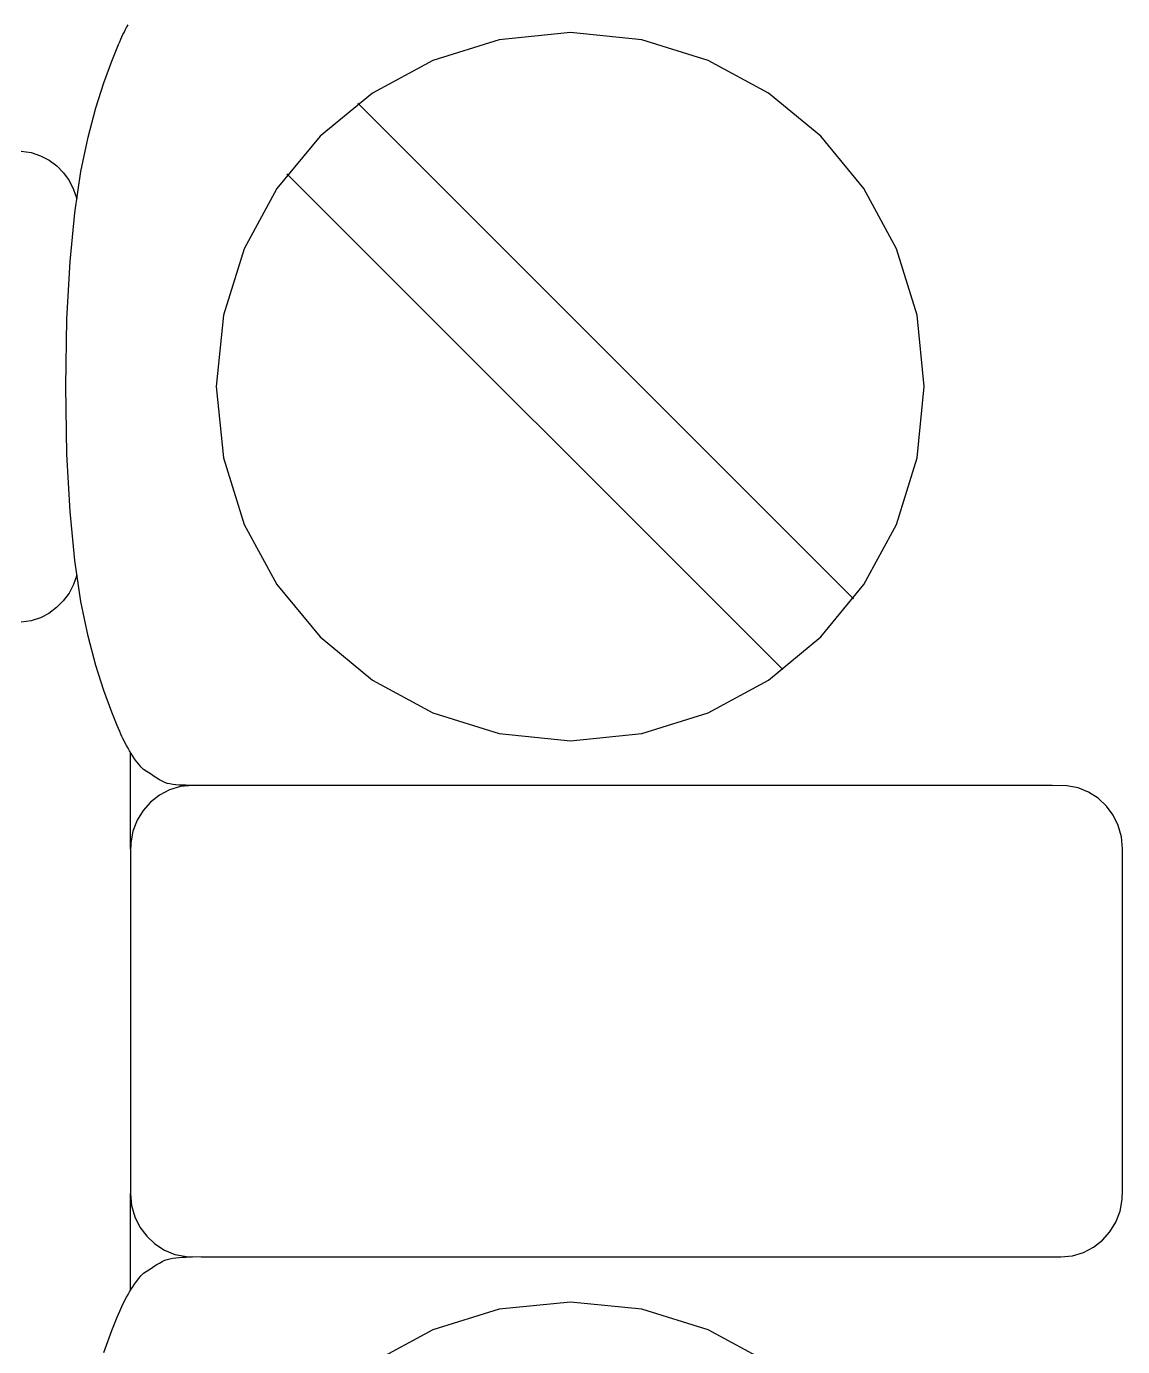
# Model space of a CAD drawing. Extents: x 1 to 47.7, y 0.2 to 35.
# Drawn here: x 35.404 to 35.922, y 5.382 to 6.006 of the extents above; entities that cross this region are included whole.
import ezdxf

# ---------------------------------------------------------------- set-up
doc = ezdxf.new("R2010")
doc.units = 0
doc.header["$MEASUREMENT"] = 0
for name, color, linetype in [('5_1___24__TARGET_LEDS___12', 7, 'CONTINUOUS'), ('6_2___8__INDEPENDENT_INPUT', 7, 'CONTINUOUS'), ('6_3___8__OPTOISO_INDEPENDE', 7, 'CONTINUOUS'), ('6_4___24__OPTOISO_INDEPEND', 7, 'CONTINUOUS'), ('6_5___8__INDEPENDENT_INPUT', 7, 'CONTINUOUS'), ('6_6___8__INDEPENDENT_INPUT', 7, 'CONTINUOUS'), ('6_7___8__OPTOISO_INDEPENDE', 7, 'CONTINUOUS'), ('6_8___8__OPTOISO_INDEPENDE', 7, 'CONTINUOUS')]:
    doc.layers.add(name, color=color, linetype=linetype)

msp = doc.modelspace()

# ---------------------------------------------------------------- linework, layer by layer
at = {"layer": '5_1___24__TARGET_LEDS___12'}
for points in [[(35.48242, 5.64681), (35.48092, 5.64682), (35.47935, 5.64684), (35.47775, 5.64689), (35.47615, 5.64697), (35.47459, 5.64709), (35.47311, 5.64726), (35.47174, 5.64749), (35.47051, 5.64778), (35.46937, 5.6482), (35.46812, 5.6488), (35.46687, 5.64948), (35.4656, 5.65024), (35.46433, 5.65105), (35.46306, 5.65189), (35.4618, 5.65273), (35.46054, 5.65356), (35.45929, 5.65435), (35.45813, 5.65558), (35.45707, 5.65689), (35.45607, 5.65817), (35.45515, 5.65943), (35.45428, 5.66067), (35.45347, 5.6619), (35.45271, 5.66313), (35.45201, 5.66436), (35.45134, 5.6656), (35.45072, 5.66677), (35.45016, 5.66786), (35.44964, 5.66892), (35.44913, 5.66998), (35.44862, 5.67109), (35.44809, 5.67229), (35.44753, 5.67362), (35.44691, 5.67511), (35.44443, 5.68143), (35.44062, 5.69171), (35.4368, 5.7035), (35.43313, 5.71732), (35.42978, 5.7337), (35.42689, 5.75316), (35.42463, 5.77623), (35.42316, 5.80343), (35.42263, 5.83529), (35.42316, 5.86715), (35.42463, 5.89435), (35.42689, 5.91741), (35.42978, 5.93687), (35.43313, 5.95325), (35.4368, 5.96707), (35.44062, 5.97885), (35.44443, 5.98913), (35.44691, 5.99545), (35.44753, 5.99695), (35.44809, 5.99828), (35.44862, 5.99947), (35.44913, 6.00058), (35.44964, 6.00165), (35.45016, 6.0027), (35.45072, 6.0038), (35.45134, 6.00496), (35.45201, 6.0062)], [(35.79479, 5.73493), (35.56052, 5.9692)], [(35.40159, 5.94658), (35.40626, 5.94586), (35.41064, 5.94441), (35.41468, 5.9423), (35.41832, 5.93958), (35.42151, 5.93634), (35.42419, 5.93262), (35.42629, 5.92849), (35.42776, 5.92401)], [(35.76137, 5.70151), (35.5271, 5.93578)], [(35.42776, 5.74623), (35.42626, 5.74179), (35.42414, 5.7377), (35.42145, 5.73402), (35.41826, 5.73081), (35.41462, 5.72812), (35.41059, 5.72604), (35.40622, 5.7246), (35.40158, 5.72388)], [(35.45318, 5.61682), (35.45318, 5.66237)], [(35.45318, 5.40842), (35.45318, 5.45397)], [(35.44062, 5.37885), (35.44443, 5.38913), (35.44691, 5.39545), (35.44753, 5.39695), (35.44809, 5.39827), (35.44862, 5.39947), (35.44913, 5.40058), (35.44964, 5.40165), (35.45016, 5.4027), (35.45072, 5.40379), (35.45134, 5.40496), (35.45201, 5.4062), (35.45271, 5.40743), (35.45347, 5.40866), (35.45428, 5.40989), (35.45515, 5.41114), (35.45607, 5.41239), (35.45707, 5.41368), (35.45813, 5.41499), (35.45929, 5.41621), (35.46054, 5.41701), (35.4618, 5.41783), (35.46306, 5.41868), (35.46433, 5.41951), (35.4656, 5.42032), (35.46687, 5.42108), (35.46812, 5.42177), (35.46937, 5.42236), (35.47051, 5.42278), (35.47174, 5.42309), (35.47311, 5.42335), (35.47459, 5.42355), (35.47615, 5.42371), (35.47775, 5.42383), (35.47935, 5.42391), (35.48092, 5.42395), (35.48242, 5.42397)], [(35.75456, 5.37404), (35.72618, 5.38947), (35.69481, 5.39922), (35.66113, 5.40262), (35.62743, 5.39922), (35.59601, 5.38947), (35.56757, 5.37404)]]:
    msp.add_lwpolyline(points, dxfattribs=at)
for points in [[(35.66113, 5.66793), (35.69481, 5.67133), (35.72618, 5.68108), (35.75456, 5.69652), (35.77929, 5.71696), (35.79968, 5.74173), (35.81508, 5.77017), (35.82481, 5.80161), (35.82821, 5.83536), (35.82481, 5.86906), (35.81508, 5.90045), (35.79968, 5.92886), (35.77929, 5.95362), (35.75456, 5.97404), (35.72618, 5.98947), (35.69481, 5.99922), (35.66113, 6.00262), (35.62743, 5.99922), (35.59601, 5.98947), (35.56757, 5.97404), (35.54278, 5.95362), (35.52232, 5.92886), (35.50686, 5.90045), (35.49709, 5.86906), (35.49368, 5.83536), (35.49709, 5.80161), (35.50686, 5.77017), (35.52232, 5.74173), (35.54278, 5.71696), (35.56757, 5.69652), (35.59601, 5.68108), (35.62743, 5.67133)], [(35.48242, 5.64681), (35.47686, 5.64627), (35.47165, 5.64472), (35.4669, 5.64225), (35.46269, 5.63896), (35.45913, 5.63497), (35.45632, 5.63036), (35.45435, 5.62524), (35.45331, 5.61971), (35.45318, 5.6152), (35.45318, 5.6034), (35.45318, 5.58285), (35.45318, 5.55673), (35.45318, 5.52822), (35.45318, 5.50051), (35.45318, 5.47677), (35.45318, 5.4602), (35.45318, 5.45397), (35.45371, 5.44827), (35.45522, 5.44293), (35.45763, 5.43805), (35.46083, 5.43374), (35.46472, 5.43008), (35.46921, 5.42719), (35.47421, 5.42516), (35.4796, 5.4241), (35.48651, 5.42396), (35.51624, 5.42396), (35.56802, 5.42396), (35.63382, 5.42396), (35.70563, 5.42396), (35.77544, 5.42396), (35.83524, 5.42396), (35.87699, 5.42396), (35.89269, 5.42396), (35.89825, 5.42451), (35.90346, 5.42606), (35.90821, 5.42853), (35.91242, 5.43182), (35.91598, 5.43582), (35.91879, 5.44043), (35.92076, 5.44555), (35.9218, 5.45108), (35.92193, 5.45559), (35.92193, 5.46739), (35.92193, 5.48794), (35.92193, 5.51406), (35.92193, 5.54257), (35.92193, 5.57028), (35.92193, 5.59402), (35.92193, 5.61059), (35.92193, 5.61682), (35.9214, 5.62252), (35.91989, 5.62786), (35.91748, 5.63273), (35.91428, 5.63705), (35.91039, 5.6407), (35.9059, 5.64359), (35.9009, 5.64561), (35.89551, 5.64667), (35.8886, 5.64681), (35.85887, 5.64681), (35.80709, 5.64681), (35.74129, 5.64681), (35.66948, 5.64681), (35.59966, 5.64681), (35.53987, 5.64681), (35.49812, 5.64681)]]:
    msp.add_lwpolyline(points, close=True, dxfattribs=at)
at = {"layer": '6_2___8__INDEPENDENT_INPUT'}
for points in [[(35.48242, 5.64681), (35.48092, 5.64682), (35.47935, 5.64684), (35.47775, 5.64689), (35.47615, 5.64697), (35.47459, 5.64709), (35.47311, 5.64726), (35.47174, 5.64749), (35.47051, 5.64778), (35.46937, 5.6482), (35.46812, 5.6488), (35.46687, 5.64948), (35.4656, 5.65024), (35.46433, 5.65105), (35.46306, 5.65189), (35.4618, 5.65273), (35.46054, 5.65356), (35.45929, 5.65435), (35.45813, 5.65558), (35.45707, 5.65689), (35.45607, 5.65817), (35.45515, 5.65943), (35.45428, 5.66067), (35.45347, 5.6619), (35.45271, 5.66313), (35.45201, 5.66436), (35.45134, 5.6656), (35.45072, 5.66677), (35.45016, 5.66786), (35.44964, 5.66892), (35.44913, 5.66998), (35.44862, 5.67109), (35.44809, 5.67229), (35.44753, 5.67362), (35.44691, 5.67511), (35.44443, 5.68143), (35.44062, 5.69171), (35.4368, 5.7035), (35.43313, 5.71732), (35.42978, 5.7337), (35.42689, 5.75316), (35.42463, 5.77623), (35.42316, 5.80343), (35.42263, 5.83529), (35.42316, 5.86715), (35.42463, 5.89435), (35.42689, 5.91741), (35.42978, 5.93687), (35.43313, 5.95325), (35.4368, 5.96707), (35.44062, 5.97885), (35.44443, 5.98913), (35.44691, 5.99545), (35.44753, 5.99695), (35.44809, 5.99828), (35.44862, 5.99947), (35.44913, 6.00058), (35.44964, 6.00165), (35.45016, 6.0027), (35.45072, 6.0038), (35.45134, 6.00496), (35.45201, 6.0062)], [(35.79479, 5.73493), (35.56052, 5.9692)], [(35.40159, 5.94658), (35.40626, 5.94586), (35.41064, 5.94441), (35.41468, 5.9423), (35.41832, 5.93958), (35.42151, 5.93634), (35.42419, 5.93262), (35.42629, 5.92849), (35.42776, 5.92401)], [(35.76137, 5.70151), (35.5271, 5.93578)], [(35.42776, 5.74623), (35.42626, 5.74179), (35.42414, 5.7377), (35.42145, 5.73402), (35.41826, 5.73081), (35.41462, 5.72812), (35.41059, 5.72604), (35.40622, 5.7246), (35.40158, 5.72388)], [(35.45318, 5.61682), (35.45318, 5.66237)], [(35.45318, 5.40842), (35.45318, 5.45397)], [(35.44062, 5.37885), (35.44443, 5.38913), (35.44691, 5.39545), (35.44753, 5.39695), (35.44809, 5.39827), (35.44862, 5.39947), (35.44913, 5.40058), (35.44964, 5.40165), (35.45016, 5.4027), (35.45072, 5.40379), (35.45134, 5.40496), (35.45201, 5.4062), (35.45271, 5.40743), (35.45347, 5.40866), (35.45428, 5.40989), (35.45515, 5.41114), (35.45607, 5.41239), (35.45707, 5.41368), (35.45813, 5.41499), (35.45929, 5.41621), (35.46054, 5.41701), (35.4618, 5.41783), (35.46306, 5.41868), (35.46433, 5.41951), (35.4656, 5.42032), (35.46687, 5.42108), (35.46812, 5.42177), (35.46937, 5.42236), (35.47051, 5.42278), (35.47174, 5.42309), (35.47311, 5.42335), (35.47459, 5.42355), (35.47615, 5.42371), (35.47775, 5.42383), (35.47935, 5.42391), (35.48092, 5.42395), (35.48242, 5.42397)], [(35.75456, 5.37404), (35.72618, 5.38947), (35.69481, 5.39922), (35.66113, 5.40262), (35.62743, 5.39922), (35.59601, 5.38947), (35.56757, 5.37404)]]:
    msp.add_lwpolyline(points, dxfattribs=at)
for points in [[(35.66113, 5.66793), (35.69481, 5.67133), (35.72618, 5.68108), (35.75456, 5.69652), (35.77929, 5.71696), (35.79968, 5.74173), (35.81508, 5.77017), (35.82481, 5.80161), (35.82821, 5.83536), (35.82481, 5.86906), (35.81508, 5.90045), (35.79968, 5.92886), (35.77929, 5.95362), (35.75456, 5.97404), (35.72618, 5.98947), (35.69481, 5.99922), (35.66113, 6.00262), (35.62743, 5.99922), (35.59601, 5.98947), (35.56757, 5.97404), (35.54278, 5.95362), (35.52232, 5.92886), (35.50686, 5.90045), (35.49709, 5.86906), (35.49368, 5.83536), (35.49709, 5.80161), (35.50686, 5.77017), (35.52232, 5.74173), (35.54278, 5.71696), (35.56757, 5.69652), (35.59601, 5.68108), (35.62743, 5.67133)], [(35.48242, 5.64681), (35.47686, 5.64627), (35.47165, 5.64472), (35.4669, 5.64225), (35.46269, 5.63896), (35.45913, 5.63497), (35.45632, 5.63036), (35.45435, 5.62524), (35.45331, 5.61971), (35.45318, 5.6152), (35.45318, 5.6034), (35.45318, 5.58285), (35.45318, 5.55673), (35.45318, 5.52822), (35.45318, 5.50051), (35.45318, 5.47677), (35.45318, 5.4602), (35.45318, 5.45397), (35.45371, 5.44827), (35.45522, 5.44293), (35.45763, 5.43805), (35.46083, 5.43374), (35.46472, 5.43008), (35.46921, 5.42719), (35.47421, 5.42516), (35.4796, 5.4241), (35.48651, 5.42396), (35.51624, 5.42396), (35.56802, 5.42396), (35.63382, 5.42396), (35.70563, 5.42396), (35.77544, 5.42396), (35.83524, 5.42396), (35.87699, 5.42396), (35.89269, 5.42396), (35.89825, 5.42451), (35.90346, 5.42606), (35.90821, 5.42853), (35.91242, 5.43182), (35.91598, 5.43582), (35.91879, 5.44043), (35.92076, 5.44555), (35.9218, 5.45108), (35.92193, 5.45559), (35.92193, 5.46739), (35.92193, 5.48794), (35.92193, 5.51406), (35.92193, 5.54257), (35.92193, 5.57028), (35.92193, 5.59402), (35.92193, 5.61059), (35.92193, 5.61682), (35.9214, 5.62252), (35.91989, 5.62786), (35.91748, 5.63273), (35.91428, 5.63705), (35.91039, 5.6407), (35.9059, 5.64359), (35.9009, 5.64561), (35.89551, 5.64667), (35.8886, 5.64681), (35.85887, 5.64681), (35.80709, 5.64681), (35.74129, 5.64681), (35.66948, 5.64681), (35.59966, 5.64681), (35.53987, 5.64681), (35.49812, 5.64681)]]:
    msp.add_lwpolyline(points, close=True, dxfattribs=at)
at = {"layer": '6_3___8__OPTOISO_INDEPENDE'}
for points in [[(35.48242, 5.64681), (35.48092, 5.64682), (35.47935, 5.64684), (35.47775, 5.64689), (35.47615, 5.64697), (35.47459, 5.64709), (35.47311, 5.64726), (35.47174, 5.64749), (35.47051, 5.64778), (35.46937, 5.6482), (35.46812, 5.6488), (35.46687, 5.64948), (35.4656, 5.65024), (35.46433, 5.65105), (35.46306, 5.65189), (35.4618, 5.65273), (35.46054, 5.65356), (35.45929, 5.65435), (35.45813, 5.65558), (35.45707, 5.65689), (35.45607, 5.65817), (35.45515, 5.65943), (35.45428, 5.66067), (35.45347, 5.6619), (35.45271, 5.66313), (35.45201, 5.66436), (35.45134, 5.6656), (35.45072, 5.66677), (35.45016, 5.66786), (35.44964, 5.66892), (35.44913, 5.66998), (35.44862, 5.67109), (35.44809, 5.67229), (35.44753, 5.67362), (35.44691, 5.67511), (35.44443, 5.68143), (35.44062, 5.69171), (35.4368, 5.7035), (35.43313, 5.71732), (35.42978, 5.7337), (35.42689, 5.75316), (35.42463, 5.77623), (35.42316, 5.80343), (35.42263, 5.83529), (35.42316, 5.86715), (35.42463, 5.89435), (35.42689, 5.91741), (35.42978, 5.93687), (35.43313, 5.95325), (35.4368, 5.96707), (35.44062, 5.97885), (35.44443, 5.98913), (35.44691, 5.99545), (35.44753, 5.99695), (35.44809, 5.99828), (35.44862, 5.99947), (35.44913, 6.00058), (35.44964, 6.00165), (35.45016, 6.0027), (35.45072, 6.0038), (35.45134, 6.00496), (35.45201, 6.0062)], [(35.79479, 5.73493), (35.56052, 5.9692)], [(35.40159, 5.94658), (35.40626, 5.94586), (35.41064, 5.94441), (35.41468, 5.9423), (35.41832, 5.93958), (35.42151, 5.93634), (35.42419, 5.93262), (35.42629, 5.92849), (35.42776, 5.92401)], [(35.76137, 5.70151), (35.5271, 5.93578)], [(35.42776, 5.74623), (35.42626, 5.74179), (35.42414, 5.7377), (35.42145, 5.73402), (35.41826, 5.73081), (35.41462, 5.72812), (35.41059, 5.72604), (35.40622, 5.7246), (35.40158, 5.72388)], [(35.45318, 5.61682), (35.45318, 5.66237)], [(35.45318, 5.40842), (35.45318, 5.45397)], [(35.44062, 5.37885), (35.44443, 5.38913), (35.44691, 5.39545), (35.44753, 5.39695), (35.44809, 5.39827), (35.44862, 5.39947), (35.44913, 5.40058), (35.44964, 5.40165), (35.45016, 5.4027), (35.45072, 5.40379), (35.45134, 5.40496), (35.45201, 5.4062), (35.45271, 5.40743), (35.45347, 5.40866), (35.45428, 5.40989), (35.45515, 5.41114), (35.45607, 5.41239), (35.45707, 5.41368), (35.45813, 5.41499), (35.45929, 5.41621), (35.46054, 5.41701), (35.4618, 5.41783), (35.46306, 5.41868), (35.46433, 5.41951), (35.4656, 5.42032), (35.46687, 5.42108), (35.46812, 5.42177), (35.46937, 5.42236), (35.47051, 5.42278), (35.47174, 5.42309), (35.47311, 5.42335), (35.47459, 5.42355), (35.47615, 5.42371), (35.47775, 5.42383), (35.47935, 5.42391), (35.48092, 5.42395), (35.48242, 5.42397)], [(35.75456, 5.37404), (35.72618, 5.38947), (35.69481, 5.39922), (35.66113, 5.40262), (35.62743, 5.39922), (35.59601, 5.38947), (35.56757, 5.37404)]]:
    msp.add_lwpolyline(points, dxfattribs=at)
for points in [[(35.66113, 5.66793), (35.69481, 5.67133), (35.72618, 5.68108), (35.75456, 5.69652), (35.77929, 5.71696), (35.79968, 5.74173), (35.81508, 5.77017), (35.82481, 5.80161), (35.82821, 5.83536), (35.82481, 5.86906), (35.81508, 5.90045), (35.79968, 5.92886), (35.77929, 5.95362), (35.75456, 5.97404), (35.72618, 5.98947), (35.69481, 5.99922), (35.66113, 6.00262), (35.62743, 5.99922), (35.59601, 5.98947), (35.56757, 5.97404), (35.54278, 5.95362), (35.52232, 5.92886), (35.50686, 5.90045), (35.49709, 5.86906), (35.49368, 5.83536), (35.49709, 5.80161), (35.50686, 5.77017), (35.52232, 5.74173), (35.54278, 5.71696), (35.56757, 5.69652), (35.59601, 5.68108), (35.62743, 5.67133)], [(35.48242, 5.64681), (35.47686, 5.64627), (35.47165, 5.64472), (35.4669, 5.64225), (35.46269, 5.63896), (35.45913, 5.63497), (35.45632, 5.63036), (35.45435, 5.62524), (35.45331, 5.61971), (35.45318, 5.6152), (35.45318, 5.6034), (35.45318, 5.58285), (35.45318, 5.55673), (35.45318, 5.52822), (35.45318, 5.50051), (35.45318, 5.47677), (35.45318, 5.4602), (35.45318, 5.45397), (35.45371, 5.44827), (35.45522, 5.44293), (35.45763, 5.43805), (35.46083, 5.43374), (35.46472, 5.43008), (35.46921, 5.42719), (35.47421, 5.42516), (35.4796, 5.4241), (35.48651, 5.42396), (35.51624, 5.42396), (35.56802, 5.42396), (35.63382, 5.42396), (35.70563, 5.42396), (35.77544, 5.42396), (35.83524, 5.42396), (35.87699, 5.42396), (35.89269, 5.42396), (35.89825, 5.42451), (35.90346, 5.42606), (35.90821, 5.42853), (35.91242, 5.43182), (35.91598, 5.43582), (35.91879, 5.44043), (35.92076, 5.44555), (35.9218, 5.45108), (35.92193, 5.45559), (35.92193, 5.46739), (35.92193, 5.48794), (35.92193, 5.51406), (35.92193, 5.54257), (35.92193, 5.57028), (35.92193, 5.59402), (35.92193, 5.61059), (35.92193, 5.61682), (35.9214, 5.62252), (35.91989, 5.62786), (35.91748, 5.63273), (35.91428, 5.63705), (35.91039, 5.6407), (35.9059, 5.64359), (35.9009, 5.64561), (35.89551, 5.64667), (35.8886, 5.64681), (35.85887, 5.64681), (35.80709, 5.64681), (35.74129, 5.64681), (35.66948, 5.64681), (35.59966, 5.64681), (35.53987, 5.64681), (35.49812, 5.64681)]]:
    msp.add_lwpolyline(points, close=True, dxfattribs=at)
at = {"layer": '6_4___24__OPTOISO_INDEPEND'}
for points in [[(35.48242, 5.64681), (35.48092, 5.64682), (35.47935, 5.64684), (35.47775, 5.64689), (35.47615, 5.64697), (35.47459, 5.64709), (35.47311, 5.64726), (35.47174, 5.64749), (35.47051, 5.64778), (35.46937, 5.6482), (35.46812, 5.6488), (35.46687, 5.64948), (35.4656, 5.65024), (35.46433, 5.65105), (35.46306, 5.65189), (35.4618, 5.65273), (35.46054, 5.65356), (35.45929, 5.65435), (35.45813, 5.65558), (35.45707, 5.65689), (35.45607, 5.65817), (35.45515, 5.65943), (35.45428, 5.66067), (35.45347, 5.6619), (35.45271, 5.66313), (35.45201, 5.66436), (35.45134, 5.6656), (35.45072, 5.66677), (35.45016, 5.66786), (35.44964, 5.66892), (35.44913, 5.66998), (35.44862, 5.67109), (35.44809, 5.67229), (35.44753, 5.67362), (35.44691, 5.67511), (35.44443, 5.68143), (35.44062, 5.69171), (35.4368, 5.7035), (35.43313, 5.71732), (35.42978, 5.7337), (35.42689, 5.75316), (35.42463, 5.77623), (35.42316, 5.80343), (35.42263, 5.83529), (35.42316, 5.86715), (35.42463, 5.89435), (35.42689, 5.91741), (35.42978, 5.93687), (35.43313, 5.95325), (35.4368, 5.96707), (35.44062, 5.97885), (35.44443, 5.98913), (35.44691, 5.99545), (35.44753, 5.99695), (35.44809, 5.99828), (35.44862, 5.99947), (35.44913, 6.00058), (35.44964, 6.00165), (35.45016, 6.0027), (35.45072, 6.0038), (35.45134, 6.00496), (35.45201, 6.0062)], [(35.79479, 5.73493), (35.56052, 5.9692)], [(35.40159, 5.94658), (35.40626, 5.94586), (35.41064, 5.94441), (35.41468, 5.9423), (35.41832, 5.93958), (35.42151, 5.93634), (35.42419, 5.93262), (35.42629, 5.92849), (35.42776, 5.92401)], [(35.76137, 5.70151), (35.5271, 5.93578)], [(35.42776, 5.74623), (35.42626, 5.74179), (35.42414, 5.7377), (35.42145, 5.73402), (35.41826, 5.73081), (35.41462, 5.72812), (35.41059, 5.72604), (35.40622, 5.7246), (35.40158, 5.72388)], [(35.45318, 5.61682), (35.45318, 5.66237)], [(35.45318, 5.40842), (35.45318, 5.45397)], [(35.44062, 5.37885), (35.44443, 5.38913), (35.44691, 5.39545), (35.44753, 5.39695), (35.44809, 5.39827), (35.44862, 5.39947), (35.44913, 5.40058), (35.44964, 5.40165), (35.45016, 5.4027), (35.45072, 5.40379), (35.45134, 5.40496), (35.45201, 5.4062), (35.45271, 5.40743), (35.45347, 5.40866), (35.45428, 5.40989), (35.45515, 5.41114), (35.45607, 5.41239), (35.45707, 5.41368), (35.45813, 5.41499), (35.45929, 5.41621), (35.46054, 5.41701), (35.4618, 5.41783), (35.46306, 5.41868), (35.46433, 5.41951), (35.4656, 5.42032), (35.46687, 5.42108), (35.46812, 5.42177), (35.46937, 5.42236), (35.47051, 5.42278), (35.47174, 5.42309), (35.47311, 5.42335), (35.47459, 5.42355), (35.47615, 5.42371), (35.47775, 5.42383), (35.47935, 5.42391), (35.48092, 5.42395), (35.48242, 5.42397)], [(35.75456, 5.37404), (35.72618, 5.38947), (35.69481, 5.39922), (35.66113, 5.40262), (35.62743, 5.39922), (35.59601, 5.38947), (35.56757, 5.37404)]]:
    msp.add_lwpolyline(points, dxfattribs=at)
for points in [[(35.66113, 5.66793), (35.69481, 5.67133), (35.72618, 5.68108), (35.75456, 5.69652), (35.77929, 5.71696), (35.79968, 5.74173), (35.81508, 5.77017), (35.82481, 5.80161), (35.82821, 5.83536), (35.82481, 5.86906), (35.81508, 5.90045), (35.79968, 5.92886), (35.77929, 5.95362), (35.75456, 5.97404), (35.72618, 5.98947), (35.69481, 5.99922), (35.66113, 6.00262), (35.62743, 5.99922), (35.59601, 5.98947), (35.56757, 5.97404), (35.54278, 5.95362), (35.52232, 5.92886), (35.50686, 5.90045), (35.49709, 5.86906), (35.49368, 5.83536), (35.49709, 5.80161), (35.50686, 5.77017), (35.52232, 5.74173), (35.54278, 5.71696), (35.56757, 5.69652), (35.59601, 5.68108), (35.62743, 5.67133)], [(35.48242, 5.64681), (35.47686, 5.64627), (35.47165, 5.64472), (35.4669, 5.64225), (35.46269, 5.63896), (35.45913, 5.63497), (35.45632, 5.63036), (35.45435, 5.62524), (35.45331, 5.61971), (35.45318, 5.6152), (35.45318, 5.6034), (35.45318, 5.58285), (35.45318, 5.55673), (35.45318, 5.52822), (35.45318, 5.50051), (35.45318, 5.47677), (35.45318, 5.4602), (35.45318, 5.45397), (35.45371, 5.44827), (35.45522, 5.44293), (35.45763, 5.43805), (35.46083, 5.43374), (35.46472, 5.43008), (35.46921, 5.42719), (35.47421, 5.42516), (35.4796, 5.4241), (35.48651, 5.42396), (35.51624, 5.42396), (35.56802, 5.42396), (35.63382, 5.42396), (35.70563, 5.42396), (35.77544, 5.42396), (35.83524, 5.42396), (35.87699, 5.42396), (35.89269, 5.42396), (35.89825, 5.42451), (35.90346, 5.42606), (35.90821, 5.42853), (35.91242, 5.43182), (35.91598, 5.43582), (35.91879, 5.44043), (35.92076, 5.44555), (35.9218, 5.45108), (35.92193, 5.45559), (35.92193, 5.46739), (35.92193, 5.48794), (35.92193, 5.51406), (35.92193, 5.54257), (35.92193, 5.57028), (35.92193, 5.59402), (35.92193, 5.61059), (35.92193, 5.61682), (35.9214, 5.62252), (35.91989, 5.62786), (35.91748, 5.63273), (35.91428, 5.63705), (35.91039, 5.6407), (35.9059, 5.64359), (35.9009, 5.64561), (35.89551, 5.64667), (35.8886, 5.64681), (35.85887, 5.64681), (35.80709, 5.64681), (35.74129, 5.64681), (35.66948, 5.64681), (35.59966, 5.64681), (35.53987, 5.64681), (35.49812, 5.64681)]]:
    msp.add_lwpolyline(points, close=True, dxfattribs=at)
at = {"layer": '6_5___8__INDEPENDENT_INPUT'}
for points in [[(35.48242, 5.64681), (35.48092, 5.64682), (35.47935, 5.64684), (35.47775, 5.64689), (35.47615, 5.64697), (35.47459, 5.64709), (35.47311, 5.64726), (35.47174, 5.64749), (35.47051, 5.64778), (35.46937, 5.6482), (35.46812, 5.6488), (35.46687, 5.64948), (35.4656, 5.65024), (35.46433, 5.65105), (35.46306, 5.65189), (35.4618, 5.65273), (35.46054, 5.65356), (35.45929, 5.65435), (35.45813, 5.65558), (35.45707, 5.65689), (35.45607, 5.65817), (35.45515, 5.65943), (35.45428, 5.66067), (35.45347, 5.6619), (35.45271, 5.66313), (35.45201, 5.66436), (35.45134, 5.6656), (35.45072, 5.66677), (35.45016, 5.66786), (35.44964, 5.66892), (35.44913, 5.66998), (35.44862, 5.67109), (35.44809, 5.67229), (35.44753, 5.67362), (35.44691, 5.67511), (35.44443, 5.68143), (35.44062, 5.69171), (35.4368, 5.7035), (35.43313, 5.71732), (35.42978, 5.7337), (35.42689, 5.75316), (35.42463, 5.77623), (35.42316, 5.80343), (35.42263, 5.83529), (35.42316, 5.86715), (35.42463, 5.89435), (35.42689, 5.91741), (35.42978, 5.93687), (35.43313, 5.95325), (35.4368, 5.96707), (35.44062, 5.97885), (35.44443, 5.98913), (35.44691, 5.99545), (35.44753, 5.99695), (35.44809, 5.99828), (35.44862, 5.99947), (35.44913, 6.00058), (35.44964, 6.00165), (35.45016, 6.0027), (35.45072, 6.0038), (35.45134, 6.00496), (35.45201, 6.0062)], [(35.79479, 5.73493), (35.56052, 5.9692)], [(35.40159, 5.94658), (35.40626, 5.94586), (35.41064, 5.94441), (35.41468, 5.9423), (35.41832, 5.93958), (35.42151, 5.93634), (35.42419, 5.93262), (35.42629, 5.92849), (35.42776, 5.92401)], [(35.76137, 5.70151), (35.5271, 5.93578)], [(35.42776, 5.74623), (35.42626, 5.74179), (35.42414, 5.7377), (35.42145, 5.73402), (35.41826, 5.73081), (35.41462, 5.72812), (35.41059, 5.72604), (35.40622, 5.7246), (35.40158, 5.72388)], [(35.45318, 5.61682), (35.45318, 5.66237)], [(35.45318, 5.40842), (35.45318, 5.45397)], [(35.44062, 5.37885), (35.44443, 5.38913), (35.44691, 5.39545), (35.44753, 5.39695), (35.44809, 5.39827), (35.44862, 5.39947), (35.44913, 5.40058), (35.44964, 5.40165), (35.45016, 5.4027), (35.45072, 5.40379), (35.45134, 5.40496), (35.45201, 5.4062), (35.45271, 5.40743), (35.45347, 5.40866), (35.45428, 5.40989), (35.45515, 5.41114), (35.45607, 5.41239), (35.45707, 5.41368), (35.45813, 5.41499), (35.45929, 5.41621), (35.46054, 5.41701), (35.4618, 5.41783), (35.46306, 5.41868), (35.46433, 5.41951), (35.4656, 5.42032), (35.46687, 5.42108), (35.46812, 5.42177), (35.46937, 5.42236), (35.47051, 5.42278), (35.47174, 5.42309), (35.47311, 5.42335), (35.47459, 5.42355), (35.47615, 5.42371), (35.47775, 5.42383), (35.47935, 5.42391), (35.48092, 5.42395), (35.48242, 5.42397)], [(35.75456, 5.37404), (35.72618, 5.38947), (35.69481, 5.39922), (35.66113, 5.40262), (35.62743, 5.39922), (35.59601, 5.38947), (35.56757, 5.37404)]]:
    msp.add_lwpolyline(points, dxfattribs=at)
for points in [[(35.66113, 5.66793), (35.69481, 5.67133), (35.72618, 5.68108), (35.75456, 5.69652), (35.77929, 5.71696), (35.79968, 5.74173), (35.81508, 5.77017), (35.82481, 5.80161), (35.82821, 5.83536), (35.82481, 5.86906), (35.81508, 5.90045), (35.79968, 5.92886), (35.77929, 5.95362), (35.75456, 5.97404), (35.72618, 5.98947), (35.69481, 5.99922), (35.66113, 6.00262), (35.62743, 5.99922), (35.59601, 5.98947), (35.56757, 5.97404), (35.54278, 5.95362), (35.52232, 5.92886), (35.50686, 5.90045), (35.49709, 5.86906), (35.49368, 5.83536), (35.49709, 5.80161), (35.50686, 5.77017), (35.52232, 5.74173), (35.54278, 5.71696), (35.56757, 5.69652), (35.59601, 5.68108), (35.62743, 5.67133)], [(35.48242, 5.64681), (35.47686, 5.64627), (35.47165, 5.64472), (35.4669, 5.64225), (35.46269, 5.63896), (35.45913, 5.63497), (35.45632, 5.63036), (35.45435, 5.62524), (35.45331, 5.61971), (35.45318, 5.6152), (35.45318, 5.6034), (35.45318, 5.58285), (35.45318, 5.55673), (35.45318, 5.52822), (35.45318, 5.50051), (35.45318, 5.47677), (35.45318, 5.4602), (35.45318, 5.45397), (35.45371, 5.44827), (35.45522, 5.44293), (35.45763, 5.43805), (35.46083, 5.43374), (35.46472, 5.43008), (35.46921, 5.42719), (35.47421, 5.42516), (35.4796, 5.4241), (35.48651, 5.42396), (35.51624, 5.42396), (35.56802, 5.42396), (35.63382, 5.42396), (35.70563, 5.42396), (35.77544, 5.42396), (35.83524, 5.42396), (35.87699, 5.42396), (35.89269, 5.42396), (35.89825, 5.42451), (35.90346, 5.42606), (35.90821, 5.42853), (35.91242, 5.43182), (35.91598, 5.43582), (35.91879, 5.44043), (35.92076, 5.44555), (35.9218, 5.45108), (35.92193, 5.45559), (35.92193, 5.46739), (35.92193, 5.48794), (35.92193, 5.51406), (35.92193, 5.54257), (35.92193, 5.57028), (35.92193, 5.59402), (35.92193, 5.61059), (35.92193, 5.61682), (35.9214, 5.62252), (35.91989, 5.62786), (35.91748, 5.63273), (35.91428, 5.63705), (35.91039, 5.6407), (35.9059, 5.64359), (35.9009, 5.64561), (35.89551, 5.64667), (35.8886, 5.64681), (35.85887, 5.64681), (35.80709, 5.64681), (35.74129, 5.64681), (35.66948, 5.64681), (35.59966, 5.64681), (35.53987, 5.64681), (35.49812, 5.64681)]]:
    msp.add_lwpolyline(points, close=True, dxfattribs=at)
at = {"layer": '6_6___8__INDEPENDENT_INPUT'}
for points in [[(35.48242, 5.64681), (35.48092, 5.64682), (35.47935, 5.64684), (35.47775, 5.64689), (35.47615, 5.64697), (35.47459, 5.64709), (35.47311, 5.64726), (35.47174, 5.64749), (35.47051, 5.64778), (35.46937, 5.6482), (35.46812, 5.6488), (35.46687, 5.64948), (35.4656, 5.65024), (35.46433, 5.65105), (35.46306, 5.65189), (35.4618, 5.65273), (35.46054, 5.65356), (35.45929, 5.65435), (35.45813, 5.65558), (35.45707, 5.65689), (35.45607, 5.65817), (35.45515, 5.65943), (35.45428, 5.66067), (35.45347, 5.6619), (35.45271, 5.66313), (35.45201, 5.66436), (35.45134, 5.6656), (35.45072, 5.66677), (35.45016, 5.66786), (35.44964, 5.66892), (35.44913, 5.66998), (35.44862, 5.67109), (35.44809, 5.67229), (35.44753, 5.67362), (35.44691, 5.67511), (35.44443, 5.68143), (35.44062, 5.69171), (35.4368, 5.7035), (35.43313, 5.71732), (35.42978, 5.7337), (35.42689, 5.75316), (35.42463, 5.77623), (35.42316, 5.80343), (35.42263, 5.83529), (35.42316, 5.86715), (35.42463, 5.89435), (35.42689, 5.91741), (35.42978, 5.93687), (35.43313, 5.95325), (35.4368, 5.96707), (35.44062, 5.97885), (35.44443, 5.98913), (35.44691, 5.99545), (35.44753, 5.99695), (35.44809, 5.99828), (35.44862, 5.99947), (35.44913, 6.00058), (35.44964, 6.00165), (35.45016, 6.0027), (35.45072, 6.0038), (35.45134, 6.00496), (35.45201, 6.0062)], [(35.79479, 5.73493), (35.56052, 5.9692)], [(35.40159, 5.94658), (35.40626, 5.94586), (35.41064, 5.94441), (35.41468, 5.9423), (35.41832, 5.93958), (35.42151, 5.93634), (35.42419, 5.93262), (35.42629, 5.92849), (35.42776, 5.92401)], [(35.76137, 5.70151), (35.5271, 5.93578)], [(35.42776, 5.74623), (35.42626, 5.74179), (35.42414, 5.7377), (35.42145, 5.73402), (35.41826, 5.73081), (35.41462, 5.72812), (35.41059, 5.72604), (35.40622, 5.7246), (35.40158, 5.72388)], [(35.45318, 5.61682), (35.45318, 5.66237)], [(35.45318, 5.40842), (35.45318, 5.45397)], [(35.44062, 5.37885), (35.44443, 5.38913), (35.44691, 5.39545), (35.44753, 5.39695), (35.44809, 5.39827), (35.44862, 5.39947), (35.44913, 5.40058), (35.44964, 5.40165), (35.45016, 5.4027), (35.45072, 5.40379), (35.45134, 5.40496), (35.45201, 5.4062), (35.45271, 5.40743), (35.45347, 5.40866), (35.45428, 5.40989), (35.45515, 5.41114), (35.45607, 5.41239), (35.45707, 5.41368), (35.45813, 5.41499), (35.45929, 5.41621), (35.46054, 5.41701), (35.4618, 5.41783), (35.46306, 5.41868), (35.46433, 5.41951), (35.4656, 5.42032), (35.46687, 5.42108), (35.46812, 5.42177), (35.46937, 5.42236), (35.47051, 5.42278), (35.47174, 5.42309), (35.47311, 5.42335), (35.47459, 5.42355), (35.47615, 5.42371), (35.47775, 5.42383), (35.47935, 5.42391), (35.48092, 5.42395), (35.48242, 5.42397)], [(35.75456, 5.37404), (35.72618, 5.38947), (35.69481, 5.39922), (35.66113, 5.40262), (35.62743, 5.39922), (35.59601, 5.38947), (35.56757, 5.37404)]]:
    msp.add_lwpolyline(points, dxfattribs=at)
for points in [[(35.66113, 5.66793), (35.69481, 5.67133), (35.72618, 5.68108), (35.75456, 5.69652), (35.77929, 5.71696), (35.79968, 5.74173), (35.81508, 5.77017), (35.82481, 5.80161), (35.82821, 5.83536), (35.82481, 5.86906), (35.81508, 5.90045), (35.79968, 5.92886), (35.77929, 5.95362), (35.75456, 5.97404), (35.72618, 5.98947), (35.69481, 5.99922), (35.66113, 6.00262), (35.62743, 5.99922), (35.59601, 5.98947), (35.56757, 5.97404), (35.54278, 5.95362), (35.52232, 5.92886), (35.50686, 5.90045), (35.49709, 5.86906), (35.49368, 5.83536), (35.49709, 5.80161), (35.50686, 5.77017), (35.52232, 5.74173), (35.54278, 5.71696), (35.56757, 5.69652), (35.59601, 5.68108), (35.62743, 5.67133)], [(35.48242, 5.64681), (35.47686, 5.64627), (35.47165, 5.64472), (35.4669, 5.64225), (35.46269, 5.63896), (35.45913, 5.63497), (35.45632, 5.63036), (35.45435, 5.62524), (35.45331, 5.61971), (35.45318, 5.6152), (35.45318, 5.6034), (35.45318, 5.58285), (35.45318, 5.55673), (35.45318, 5.52822), (35.45318, 5.50051), (35.45318, 5.47677), (35.45318, 5.4602), (35.45318, 5.45397), (35.45371, 5.44827), (35.45522, 5.44293), (35.45763, 5.43805), (35.46083, 5.43374), (35.46472, 5.43008), (35.46921, 5.42719), (35.47421, 5.42516), (35.4796, 5.4241), (35.48651, 5.42396), (35.51624, 5.42396), (35.56802, 5.42396), (35.63382, 5.42396), (35.70563, 5.42396), (35.77544, 5.42396), (35.83524, 5.42396), (35.87699, 5.42396), (35.89269, 5.42396), (35.89825, 5.42451), (35.90346, 5.42606), (35.90821, 5.42853), (35.91242, 5.43182), (35.91598, 5.43582), (35.91879, 5.44043), (35.92076, 5.44555), (35.9218, 5.45108), (35.92193, 5.45559), (35.92193, 5.46739), (35.92193, 5.48794), (35.92193, 5.51406), (35.92193, 5.54257), (35.92193, 5.57028), (35.92193, 5.59402), (35.92193, 5.61059), (35.92193, 5.61682), (35.9214, 5.62252), (35.91989, 5.62786), (35.91748, 5.63273), (35.91428, 5.63705), (35.91039, 5.6407), (35.9059, 5.64359), (35.9009, 5.64561), (35.89551, 5.64667), (35.8886, 5.64681), (35.85887, 5.64681), (35.80709, 5.64681), (35.74129, 5.64681), (35.66948, 5.64681), (35.59966, 5.64681), (35.53987, 5.64681), (35.49812, 5.64681)]]:
    msp.add_lwpolyline(points, close=True, dxfattribs=at)
at = {"layer": '6_7___8__OPTOISO_INDEPENDE'}
for points in [[(35.48242, 5.64681), (35.48092, 5.64682), (35.47935, 5.64684), (35.47775, 5.64689), (35.47615, 5.64697), (35.47459, 5.64709), (35.47311, 5.64726), (35.47174, 5.64749), (35.47051, 5.64778), (35.46937, 5.6482), (35.46812, 5.6488), (35.46687, 5.64948), (35.4656, 5.65024), (35.46433, 5.65105), (35.46306, 5.65189), (35.4618, 5.65273), (35.46054, 5.65356), (35.45929, 5.65435), (35.45813, 5.65558), (35.45707, 5.65689), (35.45607, 5.65817), (35.45515, 5.65943), (35.45428, 5.66067), (35.45347, 5.6619), (35.45271, 5.66313), (35.45201, 5.66436), (35.45134, 5.6656), (35.45072, 5.66677), (35.45016, 5.66786), (35.44964, 5.66892), (35.44913, 5.66998), (35.44862, 5.67109), (35.44809, 5.67229), (35.44753, 5.67362), (35.44691, 5.67511), (35.44443, 5.68143), (35.44062, 5.69171), (35.4368, 5.7035), (35.43313, 5.71732), (35.42978, 5.7337), (35.42689, 5.75316), (35.42463, 5.77623), (35.42316, 5.80343), (35.42263, 5.83529), (35.42316, 5.86715), (35.42463, 5.89435), (35.42689, 5.91741), (35.42978, 5.93687), (35.43313, 5.95325), (35.4368, 5.96707), (35.44062, 5.97885), (35.44443, 5.98913), (35.44691, 5.99545), (35.44753, 5.99695), (35.44809, 5.99828), (35.44862, 5.99947), (35.44913, 6.00058), (35.44964, 6.00165), (35.45016, 6.0027), (35.45072, 6.0038), (35.45134, 6.00496), (35.45201, 6.0062)], [(35.79479, 5.73493), (35.56052, 5.9692)], [(35.40159, 5.94658), (35.40626, 5.94586), (35.41064, 5.94441), (35.41468, 5.9423), (35.41832, 5.93958), (35.42151, 5.93634), (35.42419, 5.93262), (35.42629, 5.92849), (35.42776, 5.92401)], [(35.76137, 5.70151), (35.5271, 5.93578)], [(35.42776, 5.74623), (35.42626, 5.74179), (35.42414, 5.7377), (35.42145, 5.73402), (35.41826, 5.73081), (35.41462, 5.72812), (35.41059, 5.72604), (35.40622, 5.7246), (35.40158, 5.72388)], [(35.45318, 5.61682), (35.45318, 5.66237)], [(35.45318, 5.40842), (35.45318, 5.45397)], [(35.44062, 5.37885), (35.44443, 5.38913), (35.44691, 5.39545), (35.44753, 5.39695), (35.44809, 5.39827), (35.44862, 5.39947), (35.44913, 5.40058), (35.44964, 5.40165), (35.45016, 5.4027), (35.45072, 5.40379), (35.45134, 5.40496), (35.45201, 5.4062), (35.45271, 5.40743), (35.45347, 5.40866), (35.45428, 5.40989), (35.45515, 5.41114), (35.45607, 5.41239), (35.45707, 5.41368), (35.45813, 5.41499), (35.45929, 5.41621), (35.46054, 5.41701), (35.4618, 5.41783), (35.46306, 5.41868), (35.46433, 5.41951), (35.4656, 5.42032), (35.46687, 5.42108), (35.46812, 5.42177), (35.46937, 5.42236), (35.47051, 5.42278), (35.47174, 5.42309), (35.47311, 5.42335), (35.47459, 5.42355), (35.47615, 5.42371), (35.47775, 5.42383), (35.47935, 5.42391), (35.48092, 5.42395), (35.48242, 5.42397)], [(35.75456, 5.37404), (35.72618, 5.38947), (35.69481, 5.39922), (35.66113, 5.40262), (35.62743, 5.39922), (35.59601, 5.38947), (35.56757, 5.37404)]]:
    msp.add_lwpolyline(points, dxfattribs=at)
for points in [[(35.66113, 5.66793), (35.69481, 5.67133), (35.72618, 5.68108), (35.75456, 5.69652), (35.77929, 5.71696), (35.79968, 5.74173), (35.81508, 5.77017), (35.82481, 5.80161), (35.82821, 5.83536), (35.82481, 5.86906), (35.81508, 5.90045), (35.79968, 5.92886), (35.77929, 5.95362), (35.75456, 5.97404), (35.72618, 5.98947), (35.69481, 5.99922), (35.66113, 6.00262), (35.62743, 5.99922), (35.59601, 5.98947), (35.56757, 5.97404), (35.54278, 5.95362), (35.52232, 5.92886), (35.50686, 5.90045), (35.49709, 5.86906), (35.49368, 5.83536), (35.49709, 5.80161), (35.50686, 5.77017), (35.52232, 5.74173), (35.54278, 5.71696), (35.56757, 5.69652), (35.59601, 5.68108), (35.62743, 5.67133)], [(35.48242, 5.64681), (35.47686, 5.64627), (35.47165, 5.64472), (35.4669, 5.64225), (35.46269, 5.63896), (35.45913, 5.63497), (35.45632, 5.63036), (35.45435, 5.62524), (35.45331, 5.61971), (35.45318, 5.6152), (35.45318, 5.6034), (35.45318, 5.58285), (35.45318, 5.55673), (35.45318, 5.52822), (35.45318, 5.50051), (35.45318, 5.47677), (35.45318, 5.4602), (35.45318, 5.45397), (35.45371, 5.44827), (35.45522, 5.44293), (35.45763, 5.43805), (35.46083, 5.43374), (35.46472, 5.43008), (35.46921, 5.42719), (35.47421, 5.42516), (35.4796, 5.4241), (35.48651, 5.42396), (35.51624, 5.42396), (35.56802, 5.42396), (35.63382, 5.42396), (35.70563, 5.42396), (35.77544, 5.42396), (35.83524, 5.42396), (35.87699, 5.42396), (35.89269, 5.42396), (35.89825, 5.42451), (35.90346, 5.42606), (35.90821, 5.42853), (35.91242, 5.43182), (35.91598, 5.43582), (35.91879, 5.44043), (35.92076, 5.44555), (35.9218, 5.45108), (35.92193, 5.45559), (35.92193, 5.46739), (35.92193, 5.48794), (35.92193, 5.51406), (35.92193, 5.54257), (35.92193, 5.57028), (35.92193, 5.59402), (35.92193, 5.61059), (35.92193, 5.61682), (35.9214, 5.62252), (35.91989, 5.62786), (35.91748, 5.63273), (35.91428, 5.63705), (35.91039, 5.6407), (35.9059, 5.64359), (35.9009, 5.64561), (35.89551, 5.64667), (35.8886, 5.64681), (35.85887, 5.64681), (35.80709, 5.64681), (35.74129, 5.64681), (35.66948, 5.64681), (35.59966, 5.64681), (35.53987, 5.64681), (35.49812, 5.64681)]]:
    msp.add_lwpolyline(points, close=True, dxfattribs=at)
at = {"layer": '6_8___8__OPTOISO_INDEPENDE'}
for points in [[(35.48242, 5.64681), (35.48092, 5.64682), (35.47935, 5.64684), (35.47775, 5.64689), (35.47615, 5.64697), (35.47459, 5.64709), (35.47311, 5.64726), (35.47174, 5.64749), (35.47051, 5.64778), (35.46937, 5.6482), (35.46812, 5.6488), (35.46687, 5.64948), (35.4656, 5.65024), (35.46433, 5.65105), (35.46306, 5.65189), (35.4618, 5.65273), (35.46054, 5.65356), (35.45929, 5.65435), (35.45813, 5.65558), (35.45707, 5.65689), (35.45607, 5.65817), (35.45515, 5.65943), (35.45428, 5.66067), (35.45347, 5.6619), (35.45271, 5.66313), (35.45201, 5.66436), (35.45134, 5.6656), (35.45072, 5.66677), (35.45016, 5.66786), (35.44964, 5.66892), (35.44913, 5.66998), (35.44862, 5.67109), (35.44809, 5.67229), (35.44753, 5.67362), (35.44691, 5.67511), (35.44443, 5.68143), (35.44062, 5.69171), (35.4368, 5.7035), (35.43313, 5.71732), (35.42978, 5.7337), (35.42689, 5.75316), (35.42463, 5.77623), (35.42316, 5.80343), (35.42263, 5.83529), (35.42316, 5.86715), (35.42463, 5.89435), (35.42689, 5.91741), (35.42978, 5.93687), (35.43313, 5.95325), (35.4368, 5.96707), (35.44062, 5.97885), (35.44443, 5.98913), (35.44691, 5.99545), (35.44753, 5.99695), (35.44809, 5.99828), (35.44862, 5.99947), (35.44913, 6.00058), (35.44964, 6.00165), (35.45016, 6.0027), (35.45072, 6.0038), (35.45134, 6.00496), (35.45201, 6.0062)], [(35.79479, 5.73493), (35.56052, 5.9692)], [(35.40159, 5.94658), (35.40626, 5.94586), (35.41064, 5.94441), (35.41468, 5.9423), (35.41832, 5.93958), (35.42151, 5.93634), (35.42419, 5.93262), (35.42629, 5.92849), (35.42776, 5.92401)], [(35.76137, 5.70151), (35.5271, 5.93578)], [(35.42776, 5.74623), (35.42626, 5.74179), (35.42414, 5.7377), (35.42145, 5.73402), (35.41826, 5.73081), (35.41462, 5.72812), (35.41059, 5.72604), (35.40622, 5.7246), (35.40158, 5.72388)], [(35.45318, 5.61682), (35.45318, 5.66237)], [(35.45318, 5.40842), (35.45318, 5.45397)], [(35.44062, 5.37885), (35.44443, 5.38913), (35.44691, 5.39545), (35.44753, 5.39695), (35.44809, 5.39827), (35.44862, 5.39947), (35.44913, 5.40058), (35.44964, 5.40165), (35.45016, 5.4027), (35.45072, 5.40379), (35.45134, 5.40496), (35.45201, 5.4062), (35.45271, 5.40743), (35.45347, 5.40866), (35.45428, 5.40989), (35.45515, 5.41114), (35.45607, 5.41239), (35.45707, 5.41368), (35.45813, 5.41499), (35.45929, 5.41621), (35.46054, 5.41701), (35.4618, 5.41783), (35.46306, 5.41868), (35.46433, 5.41951), (35.4656, 5.42032), (35.46687, 5.42108), (35.46812, 5.42177), (35.46937, 5.42236), (35.47051, 5.42278), (35.47174, 5.42309), (35.47311, 5.42335), (35.47459, 5.42355), (35.47615, 5.42371), (35.47775, 5.42383), (35.47935, 5.42391), (35.48092, 5.42395), (35.48242, 5.42397)], [(35.75456, 5.37404), (35.72618, 5.38947), (35.69481, 5.39922), (35.66113, 5.40262), (35.62743, 5.39922), (35.59601, 5.38947), (35.56757, 5.37404)]]:
    msp.add_lwpolyline(points, dxfattribs=at)
for points in [[(35.66113, 5.66793), (35.69481, 5.67133), (35.72618, 5.68108), (35.75456, 5.69652), (35.77929, 5.71696), (35.79968, 5.74173), (35.81508, 5.77017), (35.82481, 5.80161), (35.82821, 5.83536), (35.82481, 5.86906), (35.81508, 5.90045), (35.79968, 5.92886), (35.77929, 5.95362), (35.75456, 5.97404), (35.72618, 5.98947), (35.69481, 5.99922), (35.66113, 6.00262), (35.62743, 5.99922), (35.59601, 5.98947), (35.56757, 5.97404), (35.54278, 5.95362), (35.52232, 5.92886), (35.50686, 5.90045), (35.49709, 5.86906), (35.49368, 5.83536), (35.49709, 5.80161), (35.50686, 5.77017), (35.52232, 5.74173), (35.54278, 5.71696), (35.56757, 5.69652), (35.59601, 5.68108), (35.62743, 5.67133)], [(35.48242, 5.64681), (35.47686, 5.64627), (35.47165, 5.64472), (35.4669, 5.64225), (35.46269, 5.63896), (35.45913, 5.63497), (35.45632, 5.63036), (35.45435, 5.62524), (35.45331, 5.61971), (35.45318, 5.6152), (35.45318, 5.6034), (35.45318, 5.58285), (35.45318, 5.55673), (35.45318, 5.52822), (35.45318, 5.50051), (35.45318, 5.47677), (35.45318, 5.4602), (35.45318, 5.45397), (35.45371, 5.44827), (35.45522, 5.44293), (35.45763, 5.43805), (35.46083, 5.43374), (35.46472, 5.43008), (35.46921, 5.42719), (35.47421, 5.42516), (35.4796, 5.4241), (35.48651, 5.42396), (35.51624, 5.42396), (35.56802, 5.42396), (35.63382, 5.42396), (35.70563, 5.42396), (35.77544, 5.42396), (35.83524, 5.42396), (35.87699, 5.42396), (35.89269, 5.42396), (35.89825, 5.42451), (35.90346, 5.42606), (35.90821, 5.42853), (35.91242, 5.43182), (35.91598, 5.43582), (35.91879, 5.44043), (35.92076, 5.44555), (35.9218, 5.45108), (35.92193, 5.45559), (35.92193, 5.46739), (35.92193, 5.48794), (35.92193, 5.51406), (35.92193, 5.54257), (35.92193, 5.57028), (35.92193, 5.59402), (35.92193, 5.61059), (35.92193, 5.61682), (35.9214, 5.62252), (35.91989, 5.62786), (35.91748, 5.63273), (35.91428, 5.63705), (35.91039, 5.6407), (35.9059, 5.64359), (35.9009, 5.64561), (35.89551, 5.64667), (35.8886, 5.64681), (35.85887, 5.64681), (35.80709, 5.64681), (35.74129, 5.64681), (35.66948, 5.64681), (35.59966, 5.64681), (35.53987, 5.64681), (35.49812, 5.64681)]]:
    msp.add_lwpolyline(points, close=True, dxfattribs=at)

doc.saveas('drawing.dxf')
